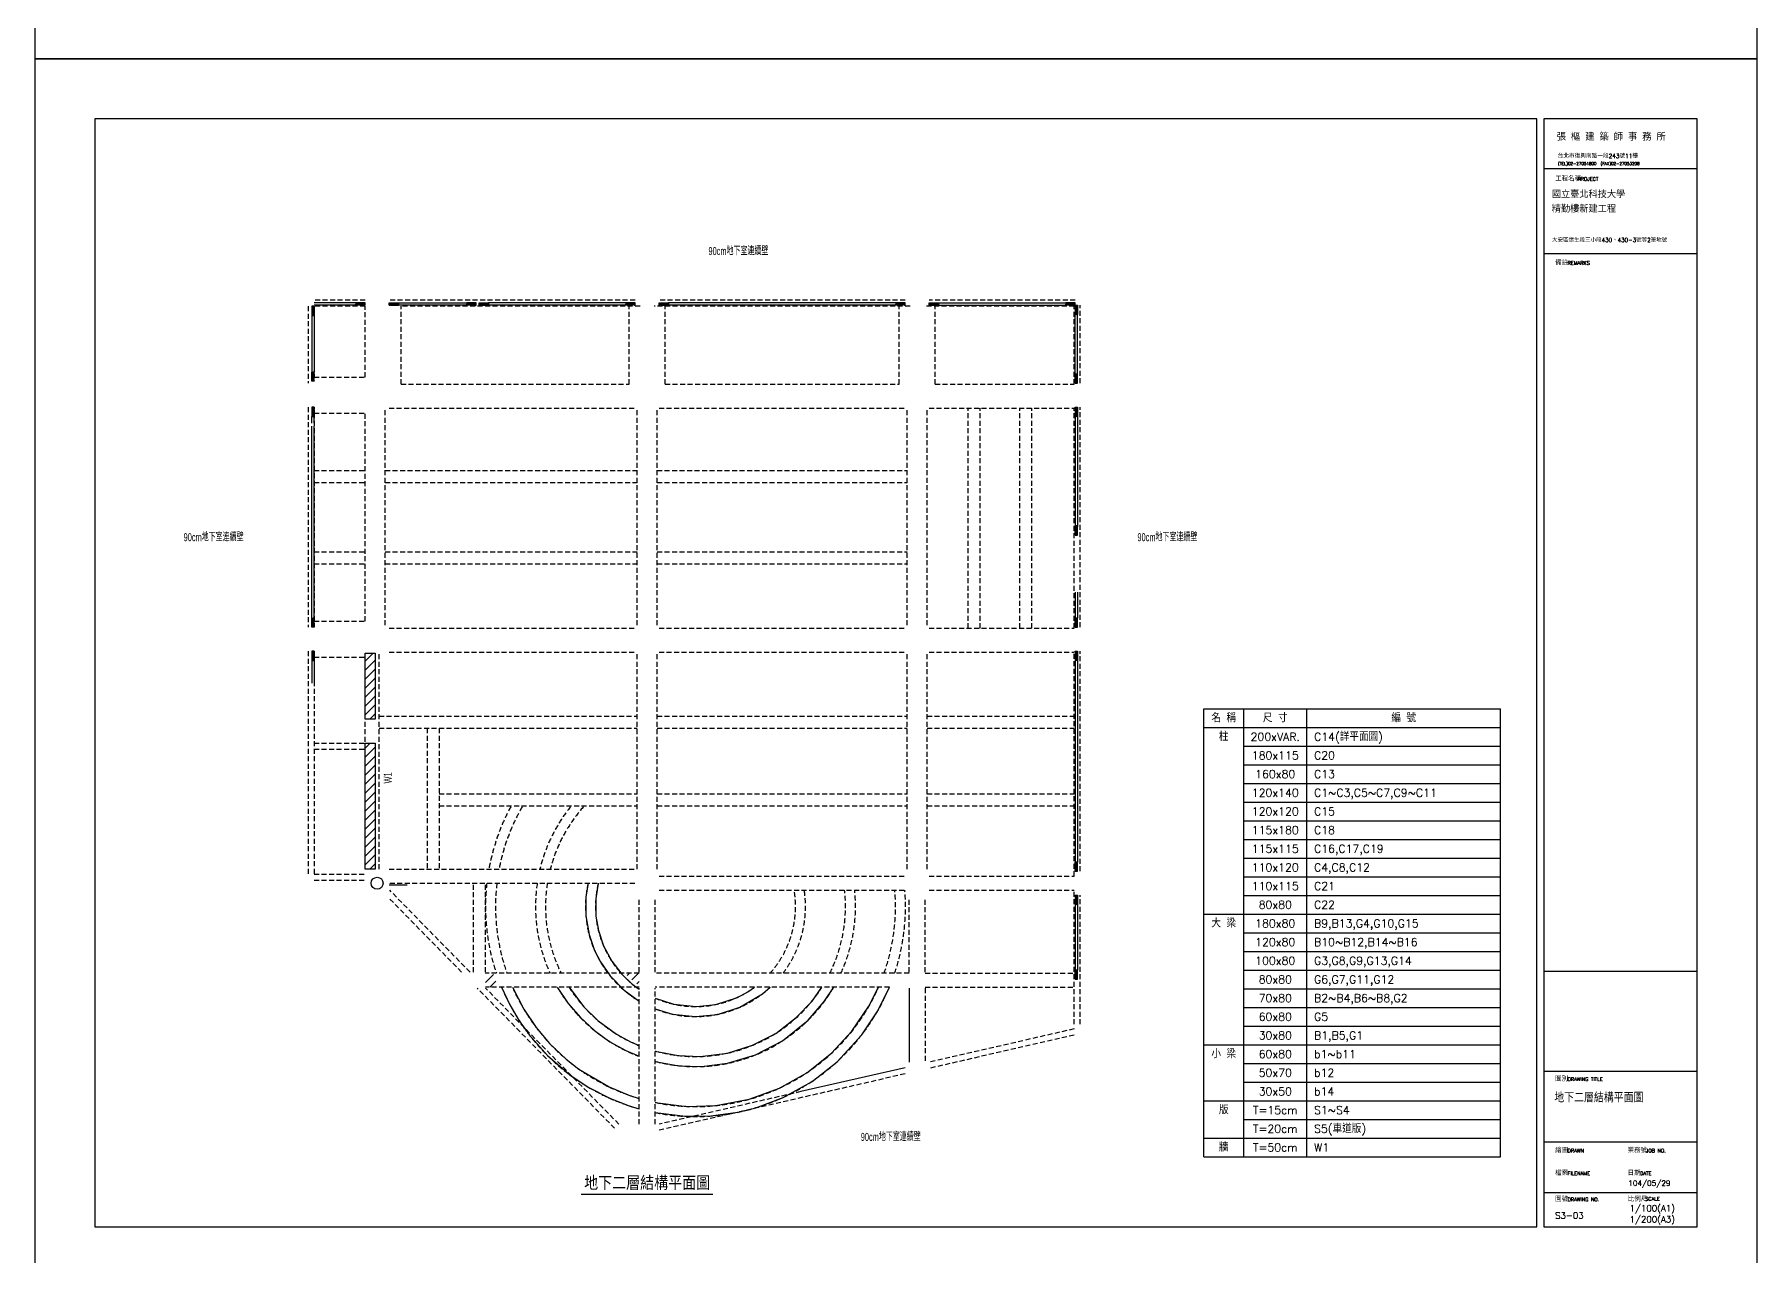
# Model space of a CAD drawing. Header units: millimetres. Extents: x -6716 to 14417, y -6142 to 137521.
# Drawn here: x -2 to 8613, y 112282 to 118393 of the extents above; entities that cross this region are included whole.
import ezdxf
from ezdxf.enums import TextEntityAlignment as Align

# ---------------------------------------------------------------- set-up
doc = ezdxf.new("R2010")
doc.units = ezdxf.units.MM
doc.header["$LTSCALE"] = 100
doc.linetypes.add('HIDDEN', pattern=[0.375, 0.25, -0.125])
for name, color, linetype in [('0-BEAM01', 4, 'HIDDEN'), ('0-BEAM02', 241, 'HIDDEN'), ('0-HATCH', 9, 'Continuous'), ('0-NOTES', 7, 'Continuous'), ('0-TEXTN', 4, 'Continuous'), ('0-TEXTW', 3, 'Continuous'), ('0-WALL', 7, 'HIDDEN'), ('0-施工圖框$0$TEXT-圖框', 3, 'Continuous'), ('0-施工圖框$0$圖框', 7, 'Continuous'), ('A-DOOR', 4, 'Continuous'), ('A-復璧', 3, 'Continuous'), ('CTEXT', 7, 'Continuous'), ('TEXT-標題', 3, 'Continuous'), ('TITLE', 7, 'Continuous')]:
    doc.layers.add(name, color=color, linetype=linetype)
doc.layers.add('0109修正', color=4, linetype='Continuous', plot=False)
doc.layers.add('RA-Floor-Origin', color=3, linetype='Continuous', lineweight=30)
doc.layers.add('RA-Floor.BoundingBox', color=55, linetype='Continuous', lineweight=20)
doc.styles.add('0-施工圖框$0$TXT', font='romans.shx', dxfattribs={"bigfont": 'chineset.shx'})
doc.styles.add('3-AUCAD', font='aucad.shx', dxfattribs={"width": 0.67, "height": 30, "bigfont": 'single.shx'})

msp = doc.modelspace()

# ---------------------------------------------------------------- hatches: boundary and pattern name
at = {"layer": '0-HATCH'}
h = msp.add_hatch(dxfattribs=at)
h.set_pattern_fill('ANSI31', color=256, scale=10, style=0)
h.set_pattern_definition([(45, (3e-06, 13030), (-22.45064, 22.45064), [])])
h.paths.add_polyline_path([(1700.8, 114969), (1650.8, 114969), (1650.8, 115299), (1700.8, 115299)])
h = msp.add_hatch(dxfattribs=at)
h.set_pattern_fill('ANSI31', color=256, scale=10, style=0)
h.set_pattern_definition([(45, (3e-06, 12280), (-22.45064, 22.45064), [])])
h.paths.add_polyline_path([(1700.8, 114219), (1650.8, 114219), (1650.8, 114849), (1700.8, 114849)])
h = msp.add_hatch(dxfattribs=at)
h.set_pattern_fill('ANSI31', color=256, scale=10, style=0)
h.paths.add_polyline_path([(2291.1, 113699), (2252.6, 113699), (2252.6, 113629), (2316.9, 113629, -0.01752)])
h = msp.add_hatch(dxfattribs=at)
h.set_pattern_fill('ANSI31', color=256, scale=10, style=0)
h.paths.add_polyline_path([(3020.8, 113637.6), (3020.8, 113699), (2950.3, 113699, 0.048261)])

# ---------------------------------------------------------------- linework, layer by layer
for points in [[(2765.1, 114149), (2754.7, 114080.3), (2754.6, 113985.4), (2770.5, 113893.3), (2798.1, 113813.3), (2827.5, 113755.2), (2875.4, 113685.9), (2945.5, 113614), (3020.8, 113560)], [(2816.4, 114149), (2804.2, 114071.8), (2804.9, 113984.4), (2817.3, 113911.8), (2843, 113835.4), (2883.4, 113759.8), (2934.9, 113693.5), (2986.3, 113645.1), (3020.8, 113619.3)], [(2333.2, 113629), (2374.6, 113541.1), (2421.7, 113460.9), (2473.1, 113388.6), (2562.1, 113287.9), (2674, 113191.3), (2766.1, 113129.7), (2878.2, 113071.9), (2971.1, 113036), (3020.8, 113020.9)], [(2387.6, 113629), (2444.3, 113519.2), (2506, 113427.8), (2573.4, 113348.1), (2655.4, 113270), (2720, 113219.6), (2870.1, 113130.7), (2969.4, 113089.5), (3020.8, 113072.9)], [(2611.7, 113629), (2666.6, 113547), (2726.8, 113477), (2796.8, 113412.5), (2874.6, 113356.5), (2954.2, 113312.2), (3020.8, 113283.6)], [(2670.3, 113629), (2742.6, 113533.4), (2814.6, 113462.8), (2908.3, 113394.4), (2978, 113356.2), (3020.8, 113337.3)], [(3100.8, 113574.9), (3194.1, 113544.2), (3308.2, 113532.4), (3404.3, 113542.8), (3512.1, 113578.4), (3565, 113606.7), (3598, 113629)], [(3100.8, 113520.7), (3187, 113494.6), (3302.6, 113482.3), (3412.3, 113493.4), (3524.7, 113529.2), (3637.1, 113595.8), (3676.5, 113629)], [(3100.8, 113310), (3216.7, 113287.3), (3326.1, 113282.7), (3462, 113299.7), (3588.3, 113338.9), (3703.7, 113397.5), (3806.4, 113476.8), (3885.2, 113560), (3934.9, 113629)], [(3100.8, 113258.2), (3219.3, 113236.7), (3332.6, 113232.9), (3463, 113248.6), (3602.2, 113290.6), (3737.1, 113360.6), (3866.4, 113464.8), (3946.3, 113557.4), (3993.4, 113629)], [(3100.8, 113052.9), (3258.4, 113033.3), (3403.9, 113037.5), (3570.1, 113068.8), (3722.1, 113124.6), (3858.5, 113201.1), (3983, 113299.5), (4084.9, 113409.5), (4169.8, 113534.4), (4217.6, 113629)], [(3100.8, 113001.9), (3252.8, 112983.5), (3379.3, 112985.1), (3514, 113003.8), (3604.5, 113026.7), (3741, 113078.3), (3885.3, 113157.9), (4010.3, 113256.7), (4134.2, 113391.2), (4214.9, 113510.7), (4272, 113629)]]:
    msp.add_lwpolyline(points)
at = {"layer": '0-BEAM01'}
for p, q in [((1365.8, 117034), (1365.8, 116649)), ((1650.8, 117064), (1395.8, 117064)), ((1650.8, 117034), (1395.8, 117034)), ((1395.8, 117034), (1395.8, 116679)), ((1650.8, 116679), (1650.8, 117034)), ((3000.8, 117064), (1770.8, 117064)), ((3025.8, 117034), (1830.8, 117034)), ((1830.8, 116644), (1830.8, 117034)), ((2970.8, 116644), (2970.8, 117034)), ((4375.8, 117034), (3095.8, 117034)), ((4350.8, 117064), (3120.8, 117064)), ((3150.8, 116644), (3150.8, 117034)), ((4320.8, 116644), (4320.8, 117034)), ((5195.8, 117034), (4445.8, 117034)), ((5200.8, 117064), (4470.8, 117064)), ((4500.8, 116644), (4500.8, 117034)), ((5195.8, 116644), (5195.8, 117034)), ((5225.8, 116649), (5225.8, 117039)), ((1395.8, 116679), (1650.8, 116679)), ((1830.8, 116644), (2970.8, 116644)), ((3150.8, 116644), (4320.8, 116644)), ((4500.8, 116644), (5195.8, 116644)), ((1365.8, 116529), (1365.8, 115429)), ((1395.8, 116499), (1395.8, 115429)), ((1395.8, 116499), (1650.8, 116499)), ((1650.8, 115459), (1650.8, 116499)), ((1750.8, 115439), (1750.8, 116519)), ((1770.8, 116524), (3000.8, 116524)), ((3010.8, 115439), (3010.8, 116519)), ((3110.8, 115439), (3110.8, 116519)), ((3120.8, 116524), (4350.8, 116524)), ((4360.8, 115439), (4360.8, 116519)), ((4460.8, 115439), (4460.8, 116519)), ((4470.8, 116524), (5195.8, 116524)), ((5195.8, 115424), (5195.8, 116524)), ((5225.8, 115429), (5225.8, 116529)), ((1395.8, 115459), (1650.8, 115459)), ((1770.8, 115424), (3000.8, 115424)), ((3120.8, 115424), (4350.8, 115424)), ((4470.8, 115424), (5195.8, 115424)), ((1365.8, 115309), (1365.8, 114194)), ((1395.8, 115309), (1395.8, 114194)), ((1395.8, 115279), (1650.8, 115279)), ((1650.8, 114219), (1650.8, 115299)), ((1720.8, 114219), (1720.8, 115299)), ((1770.8, 115304), (3000.8, 115304)), ((3010.8, 114219), (3010.8, 115299)), ((3110.8, 114219), (3110.8, 115299)), ((3120.8, 115304), (4350.8, 115304)), ((4360.8, 114219), (4360.8, 115299)), ((4460.8, 114219), (4460.8, 115299)), ((4470.8, 115304), (5195.8, 115304)), ((5195.8, 114184), (5195.8, 115304)), ((5225.8, 114209), (5225.8, 115309)), ((1395.8, 114194), (1650.8, 114194)), ((1395.8, 114164), (1650.8, 114164)), ((1770.8, 114219), (3000.8, 114219)), ((1773.6, 114149), (3000.8, 114149)), ((2192.6, 113704), (2192.6, 114149)), ((2252.6, 113704), (2252.6, 114149)), ((3120.8, 114184), (4350.8, 114184)), ((4470.8, 114184), (5195.8, 114184)), ((2133.3, 113704), (1765.9, 114079)), ((2175.3, 113704), (1773.6, 114114)), ((3020.8, 113704), (3020.8, 114079)), ((3100.8, 113704), (3100.8, 114079)), ((3120.8, 114114), (4350.8, 114114)), ((4370.8, 113704), (4370.8, 114079)), ((4450.8, 113704), (4450.8, 114079)), ((4470.8, 114114), (5195.8, 114114)), ((5195.8, 113444), (5195.8, 114114)), ((5225.8, 113444), (5225.8, 114089)), ((3020.8, 113699), (2252.6, 113699)), ((4370.8, 113699), (3100.8, 113699)), ((4450.8, 113699), (5195.8, 113699)), ((2898.1, 112923.4), (2211.7, 113624)), ((3020.8, 113629), (2252.6, 113629)), ((2919.5, 112944.4), (2252.6, 113625.1)), ((3020.8, 112944.4), (3020.8, 113624)), ((4272, 113629), (3100.8, 113629)), ((3100.8, 112944.4), (3100.8, 113624)), ((4450.8, 113629), (5195.8, 113629)), ((4450.8, 113624), (4450.8, 113254.1)), ((5195.8, 113420.4), (4470.8, 113254.1)), ((5195.8, 113389.6), (4470.8, 113223.3)), ((4350.8, 113195.8), (3120.8, 112913.6)), ((3830, 113107.1), (3120.8, 112944.4))]:
    msp.add_line(p, q, dxfattribs=at)
at = {"layer": '0-BEAM01', "linetype": 'Continuous'}
for p, q in [((4370.8, 113624), (4370.8, 113254.1)), ((4350.8, 113226.6), (3830, 113107.1))]:
    msp.add_line(p, q, dxfattribs=at)
at = {"layer": '0-BEAM02'}
for p, q in [((4665.8, 115424), (4665.8, 116524)), ((4725.8, 115424), (4725.8, 116524)), ((4923.8, 115424), (4923.8, 116524)), ((4983.8, 115424), (4983.8, 116524)), ((1395.8, 116212.3), (1650.8, 116212.3)), ((1395.8, 116152.3), (1650.8, 116152.3)), ((1750.8, 116212.3), (3010.8, 116212.3)), ((1750.8, 116152.3), (3010.8, 116152.3)), ((3110.8, 116212.3), (4360.8, 116212.3)), ((3110.8, 116152.3), (4360.8, 116152.3)), ((1395.8, 115805.6), (1650.8, 115805.6)), ((1750.8, 115805.6), (3010.8, 115805.6)), ((3110.8, 115805.6), (4360.8, 115805.6)), ((1395.8, 115745.6), (1650.8, 115745.6)), ((1750.8, 115745.6), (3010.8, 115745.6)), ((3110.8, 115745.6), (4360.8, 115745.6)), ((1720.8, 114984), (3010.8, 114984)), ((3110.8, 114984), (4360.8, 114984)), ((4460.8, 114984), (5195.8, 114984)), ((1395.8, 114849), (1650.8, 114849)), ((1720.8, 114924), (3010.8, 114924)), ((1960.8, 114924), (1960.8, 114219)), ((2020.8, 114924), (2020.8, 114219)), ((3110.8, 114924), (4360.8, 114924)), ((4460.8, 114924), (5195.8, 114924)), ((1395.8, 114819), (1650.8, 114819)), ((2020.8, 114596.5), (3010.8, 114596.5)), ((3110.8, 114596.5), (4360.8, 114596.5)), ((4460.8, 114596.5), (5195.8, 114596.5)), ((2020.8, 114536.5), (3010.8, 114536.5)), ((3110.8, 114536.5), (4360.8, 114536.5)), ((4460.8, 114536.5), (5195.8, 114536.5))]:
    msp.add_line(p, q, dxfattribs=at)
msp.add_lwpolyline([(3100.8, 113001.9, 0.110738), (3560.1, 113014.4, 0.236448), (4272, 113629)], format="xyb", dxfattribs=at)
for radius, start, end in [(1050, 151.62594, 169.76233), (1000, 150.06699, 169.2445), (800, 141.41068, 166.51016), (750, 138.29341, 165.59204), (1050, 173.62328, 198.51219), (1000, 173.30623, 199.47416), (800, 171.61796, 204.62813), (750, 171.05472, 206.39192), (550, 167.75846, 239.17744), (500, 166.5123, 235.69354), (500, 318.18225, 9.39481), (550, 322.68847, 8.53404), (750, 333.60808, 6.24755), (800, 335.37187, 5.85567), (1000, 340.52584, 4.68159), (1050, 341.48781, 4.4582), (1050, 202.59241, 254.43151), (1000, 203.78975, 253.63176), (800, 210.28006, 249.37427), (750, 212.53687, 247.92957), (550, 227.17398, 239.17744), (500, 233.78089, 235.69354), (550, 248.47381, 312.82602), (500, 246.19538, 306.21911), (750, 254.39051, 327.46313), (800, 255.3886, 329.71994), (1000, 258.3572, 336.21025)]:
    msp.add_arc((3302.6, 114032.3), radius, start, end, dxfattribs=at)
at = {"layer": '0-NOTES'}
for p, q in [((5843.8, 112781.4), (5843.8, 115021.4)), ((5843.8, 115021.4), (7327.6, 115021.4)), ((6043.4, 112781.4), (6043.4, 115021.4)), ((6359.2, 112781.4), (6359.2, 115021.4)), ((7327.6, 112781.4), (7327.6, 115021.4)), ((5843.8, 114928.1), (7327.6, 114928.1)), ((5843.8, 113994.8), (7327.6, 113994.8)), ((5843.8, 113341.4), (7327.6, 113341.4)), ((5843.8, 113061.4), (7327.6, 113061.4)), ((5843.8, 112874.8), (7327.6, 112874.8)), ((5843.8, 112781.4), (7327.6, 112781.4))]:
    msp.add_line(p, q, dxfattribs=at)
at = {"layer": '0-NOTES', "color": 3}
for p, q in [((6043.4, 114834.8), (7327.6, 114834.8)), ((6043.4, 114741.4), (7327.6, 114741.4)), ((6043.4, 114648.1), (7327.6, 114648.1)), ((6043.4, 114554.8), (7327.6, 114554.8)), ((6043.4, 114461.4), (7327.6, 114461.4)), ((6043.4, 114368.1), (7327.6, 114368.1)), ((6043.4, 114274.8), (7327.6, 114274.8)), ((6043.4, 114181.4), (7327.6, 114181.4)), ((6043.4, 114088.1), (7327.6, 114088.1)), ((6043.4, 113901.4), (7327.6, 113901.4)), ((6043.4, 113808.1), (7327.6, 113808.1)), ((6043.4, 113714.8), (7327.6, 113714.8)), ((6043.4, 113621.4), (7327.6, 113621.4)), ((6043.4, 113528.1), (7327.6, 113528.1)), ((6043.4, 113434.8), (7327.6, 113434.8)), ((6043.4, 113248.1), (7327.6, 113248.1)), ((6043.4, 113154.8), (7327.6, 113154.8)), ((6043.4, 112968.1), (7327.6, 112968.1))]:
    msp.add_line(p, q, dxfattribs=at)
at = {"layer": '0-WALL', "color": 40, "linetype": 'Continuous'}
for points in [[(1700.8, 114969), (1650.8, 114969), (1650.8, 115299), (1700.8, 115299)], [(1700.8, 114219), (1650.8, 114219), (1650.8, 114849), (1700.8, 114849)]]:
    msp.add_lwpolyline(points, close=True, dxfattribs=at)
at = {"layer": '0-施工圖框$0$圖框', "color": 1}
for p, q in [((8310, 117971), (7544.1, 117971)), ((7544.1, 117971), (7544.1, 113706.9)), ((8310, 113706.9), (8310, 117971)), ((8310, 117721), (7544.1, 117721)), ((8310, 117296), (7544.1, 117296)), ((7544.1, 113706.9), (7544.1, 112431)), ((8310, 113706.9), (7544.1, 113706.9)), ((8310, 112431), (8310, 113706.9)), ((8310, 113206.9), (7544.1, 113206.9)), ((8310, 112853.6), (7544.1, 112853.6)), ((8310, 112600.1), (7544.1, 112600.1)), ((7544.1, 112431), (8310, 112431))]:
    msp.add_line(p, q, dxfattribs=at)
at = {"layer": '0109修正', "color": 144, "linetype": 'Continuous'}
msp.add_lwpolyline([(1860.8, 114139), (1770.8, 114139)], dxfattribs=at)
at = {"layer": 'A-DOOR', "color": 35}
for points in [[(1383.8, 117034), (1383.8, 116988)], [(1390.8, 117034), (1390.8, 117029), (1393.8, 117029), (1393.8, 117031), (1395.8, 117031), (1395.8, 117034), (1390.8, 117034)], [(1390.8, 117029), (1390.8, 116993)], [(1390.8, 116988), (1390.8, 116993), (1393.8, 116993), (1393.8, 116991), (1395.8, 116991), (1395.8, 116988), (1390.8, 116988)], [(1393.8, 117031), (1393.8, 116991)], [(1395.8, 117034), (1395.8, 117027)], [(1395.8, 117023), (1395.8, 116988)], [(1650.8, 117051), (1604.8, 117051)], [(1604.8, 117044), (1609.8, 117044), (1609.8, 117041), (1607.8, 117041), (1607.8, 117039), (1604.8, 117039), (1604.8, 117044)], [(1639.8, 117039), (1604.8, 117039)], [(1647.8, 117041), (1607.8, 117041)], [(1645.8, 117044), (1609.8, 117044)], [(1650.8, 117039), (1643.8, 117039)], [(1650.8, 117044), (1645.8, 117044), (1645.8, 117041), (1647.8, 117041), (1647.8, 117039), (1650.8, 117039), (1650.8, 117044)], [(1770.8, 117051), (1816.8, 117051)], [(1770.8, 117044), (1775.8, 117044), (1775.8, 117041), (1773.8, 117041), (1773.8, 117039), (1770.8, 117039), (1770.8, 117044)], [(1770.8, 117039), (1777.7, 117039)], [(1773.8, 117041), (1813.8, 117041)], [(1775.8, 117044), (1811.8, 117044)], [(1781.7, 117039), (1816.8, 117039)], [(1816.8, 117044), (1811.8, 117044), (1811.8, 117041), (1813.8, 117041), (1813.8, 117039), (1816.8, 117039), (1816.8, 117044)], [(2205.8, 117051), (2159.8, 117051)], [(2159.8, 117044), (2164.8, 117044), (2164.8, 117041), (2162.8, 117041), (2162.8, 117039), (2159.8, 117039), (2159.8, 117044)], [(2194.9, 117039), (2159.8, 117039)], [(2202.8, 117041), (2162.8, 117041)], [(2200.8, 117044), (2164.8, 117044)], [(2205.8, 117039), (2198.8, 117039)], [(2205.8, 117044), (2200.8, 117044), (2200.8, 117041), (2202.8, 117041), (2202.8, 117039), (2205.8, 117039), (2205.8, 117044)], [(2220.8, 117051), (2266.8, 117051)], [(2220.8, 117044), (2225.8, 117044), (2225.8, 117041), (2223.8, 117041), (2223.8, 117039), (2220.8, 117039), (2220.8, 117044)], [(2220.8, 117039), (2227.7, 117039)], [(2223.8, 117041), (2263.8, 117041)], [(2225.8, 117044), (2261.8, 117044)], [(2231.7, 117039), (2266.8, 117039)], [(2266.8, 117044), (2261.8, 117044), (2261.8, 117041), (2263.8, 117041), (2263.8, 117039), (2266.8, 117039), (2266.8, 117044)], [(3000.8, 117051), (2954.8, 117051)], [(2954.8, 117044), (2959.8, 117044), (2959.8, 117041), (2957.8, 117041), (2957.8, 117039), (2954.8, 117039), (2954.8, 117044)], [(2989.8, 117039), (2954.8, 117039)], [(2997.8, 117041), (2957.8, 117041)], [(2995.8, 117044), (2959.8, 117044)], [(3000.8, 117039), (2993.8, 117039)], [(3000.8, 117044), (2995.8, 117044), (2995.8, 117041), (2997.8, 117041), (2997.8, 117039), (3000.8, 117039), (3000.8, 117044)], [(3120.8, 117051), (3166.8, 117051)], [(3120.8, 117044), (3125.8, 117044), (3125.8, 117041), (3123.8, 117041), (3123.8, 117039), (3120.8, 117039), (3120.8, 117044)], [(3120.8, 117039), (3127.7, 117039)], [(3123.8, 117041), (3163.8, 117041)], [(3125.8, 117044), (3161.8, 117044)], [(3131.7, 117039), (3166.8, 117039)], [(3166.8, 117044), (3161.8, 117044), (3161.8, 117041), (3163.8, 117041), (3163.8, 117039), (3166.8, 117039), (3166.8, 117044)], [(4350.8, 117051), (4304.8, 117051)], [(4304.8, 117044), (4309.8, 117044), (4309.8, 117041), (4307.8, 117041), (4307.8, 117039), (4304.8, 117039), (4304.8, 117044)], [(4339.8, 117039), (4304.8, 117039)], [(4347.8, 117041), (4307.8, 117041)], [(4345.8, 117044), (4309.8, 117044)], [(4350.8, 117039), (4343.8, 117039)], [(4350.8, 117044), (4345.8, 117044), (4345.8, 117041), (4347.8, 117041), (4347.8, 117039), (4350.8, 117039), (4350.8, 117044)], [(4470.8, 117051), (4516.8, 117051)], [(4470.8, 117044), (4475.8, 117044), (4475.8, 117041), (4473.8, 117041), (4473.8, 117039), (4470.8, 117039), (4470.8, 117044)], [(4470.8, 117039), (4477.7, 117039)], [(4473.8, 117041), (4513.8, 117041)], [(4475.8, 117044), (4511.8, 117044)], [(4481.7, 117039), (4516.8, 117039)], [(4516.8, 117044), (4511.8, 117044), (4511.8, 117041), (4513.8, 117041), (4513.8, 117039), (4516.8, 117039), (4516.8, 117044)], [(5200.8, 117051), (5154.8, 117051)], [(5154.8, 117044), (5159.8, 117044), (5159.8, 117041), (5157.8, 117041), (5157.8, 117039), (5154.8, 117039), (5154.8, 117044)], [(5189.8, 117039), (5154.8, 117039)], [(5197.8, 117041), (5157.8, 117041)], [(5195.8, 117044), (5159.8, 117044)], [(5200.8, 117039), (5193.8, 117039)], [(5200.8, 117044), (5195.8, 117044), (5195.8, 117041), (5197.8, 117041), (5197.8, 117039), (5200.8, 117039), (5200.8, 117044)], [(5205.8, 117039), (5205.8, 117034), (5202.8, 117034), (5202.8, 117036), (5200.8, 117036), (5200.8, 117039), (5205.8, 117039)], [(5200.8, 117039), (5200.8, 117032)], [(5200.8, 117028), (5200.8, 116993)], [(5205.8, 116993), (5205.8, 116998), (5202.8, 116998), (5202.8, 116996), (5200.8, 116996), (5200.8, 116993), (5205.8, 116993)], [(5202.8, 117036), (5202.8, 116996)], [(5205.8, 117034), (5205.8, 116998)], [(5212.8, 117039), (5212.8, 116993)], [(1383.8, 116659), (1383.8, 116705)], [(1390.8, 116705), (1390.8, 116700), (1393.8, 116700), (1393.8, 116702), (1395.8, 116702), (1395.8, 116705), (1390.8, 116705)], [(1390.8, 116664), (1390.8, 116700)], [(1390.8, 116659), (1390.8, 116664), (1393.8, 116664), (1393.8, 116662), (1395.8, 116662), (1395.8, 116659), (1390.8, 116659)], [(1393.8, 116662), (1393.8, 116702)], [(1395.8, 116669.9), (1395.8, 116705)], [(1395.8, 116659), (1395.8, 116665.9)], [(5205.8, 116695), (5205.8, 116690), (5202.8, 116690), (5202.8, 116692), (5200.8, 116692), (5200.8, 116695), (5205.8, 116695)], [(5200.8, 116659.9), (5200.8, 116695)], [(5200.8, 116649), (5200.8, 116655.9)], [(5205.8, 116649), (5205.8, 116654), (5202.8, 116654), (5202.8, 116652), (5200.8, 116652), (5200.8, 116649), (5205.8, 116649)], [(5202.8, 116652), (5202.8, 116692)], [(5205.8, 116654), (5205.8, 116690)], [(5212.8, 116649), (5212.8, 116695)], [(1383.8, 116529), (1383.8, 116483)], [(1390.8, 116529), (1390.8, 116524), (1393.8, 116524), (1393.8, 116526), (1395.8, 116526), (1395.8, 116529), (1390.8, 116529)], [(1390.8, 116524), (1390.8, 116488)], [(1390.8, 116483), (1390.8, 116488), (1393.8, 116488), (1393.8, 116486), (1395.8, 116486), (1395.8, 116483), (1390.8, 116483)], [(1393.8, 116526), (1393.8, 116486)], [(1395.8, 116529), (1395.8, 116522)], [(1395.8, 116518), (1395.8, 116483)], [(5205.8, 116529), (5205.8, 116524), (5202.8, 116524), (5202.8, 116526), (5200.8, 116526), (5200.8, 116529), (5205.8, 116529)], [(5200.8, 116529), (5200.8, 116522)], [(5200.8, 116518), (5200.8, 116483)], [(5205.8, 116483), (5205.8, 116488), (5202.8, 116488), (5202.8, 116486), (5200.8, 116486), (5200.8, 116483), (5205.8, 116483)], [(5202.8, 116526), (5202.8, 116486)], [(5205.8, 116524), (5205.8, 116488)], [(5212.8, 116529), (5212.8, 116483)], [(5205.8, 115936), (5205.8, 115931), (5202.8, 115931), (5202.8, 115933), (5200.8, 115933), (5200.8, 115936), (5205.8, 115936)], [(5200.8, 115900.9), (5200.8, 115936)], [(5200.8, 115890), (5200.8, 115896.9)], [(5205.8, 115890), (5205.8, 115895), (5202.8, 115895), (5202.8, 115893), (5200.8, 115893), (5200.8, 115890), (5205.8, 115890)], [(5202.8, 115893), (5202.8, 115933)], [(5205.8, 115895), (5205.8, 115931)], [(5212.8, 115890), (5212.8, 115936)], [(1383.8, 115429), (1383.8, 115475)], [(1390.8, 115475), (1390.8, 115470), (1393.8, 115470), (1393.8, 115472), (1395.8, 115472), (1395.8, 115475), (1390.8, 115475)], [(1390.8, 115434), (1390.8, 115470)], [(1393.8, 115432), (1393.8, 115472)], [(1395.8, 115439.9), (1395.8, 115475)], [(5205.8, 115475), (5205.8, 115470), (5202.8, 115470), (5202.8, 115472), (5200.8, 115472), (5200.8, 115475), (5205.8, 115475)], [(5200.8, 115439.9), (5200.8, 115475)], [(5202.8, 115432), (5202.8, 115472)], [(5205.8, 115434), (5205.8, 115470)], [(5212.8, 115429), (5212.8, 115475)], [(1390.8, 115429), (1390.8, 115434), (1393.8, 115434), (1393.8, 115432), (1395.8, 115432), (1395.8, 115429), (1390.8, 115429)], [(1395.8, 115429), (1395.8, 115435.9)], [(5200.8, 115429), (5200.8, 115435.9)], [(5205.8, 115429), (5205.8, 115434), (5202.8, 115434), (5202.8, 115432), (5200.8, 115432), (5200.8, 115429), (5205.8, 115429)], [(1383.8, 115309), (1383.8, 115263)], [(1390.8, 115309), (1390.8, 115304), (1393.8, 115304), (1393.8, 115306), (1395.8, 115306), (1395.8, 115309), (1390.8, 115309)], [(1390.8, 115304), (1390.8, 115268)], [(1393.8, 115306), (1393.8, 115266)], [(1395.8, 115309), (1395.8, 115302)], [(1395.8, 115298), (1395.8, 115263)], [(5205.8, 115309), (5205.8, 115304), (5202.8, 115304), (5202.8, 115306), (5200.8, 115306), (5200.8, 115309), (5205.8, 115309)], [(5200.8, 115309), (5200.8, 115302)], [(5200.8, 115298), (5200.8, 115263)], [(5202.8, 115306), (5202.8, 115266)], [(5205.8, 115304), (5205.8, 115268)], [(5212.8, 115309), (5212.8, 115263)], [(1390.8, 115263), (1390.8, 115268), (1393.8, 115268), (1393.8, 115266), (1395.8, 115266), (1395.8, 115263), (1390.8, 115263)], [(5205.8, 115263), (5205.8, 115268), (5202.8, 115268), (5202.8, 115266), (5200.8, 115266), (5200.8, 115263), (5205.8, 115263)], [(5205.8, 114255), (5205.8, 114250), (5202.8, 114250), (5202.8, 114252), (5200.8, 114252), (5200.8, 114255), (5205.8, 114255)], [(5200.8, 114219.9), (5200.8, 114255)], [(5202.8, 114212), (5202.8, 114252)], [(5205.8, 114214), (5205.8, 114250)], [(5212.8, 114209), (5212.8, 114255)], [(5200.8, 114209), (5200.8, 114215.9)], [(5205.8, 114209), (5205.8, 114214), (5202.8, 114214), (5202.8, 114212), (5200.8, 114212), (5200.8, 114209), (5205.8, 114209)], [(5205.8, 114089), (5205.8, 114084), (5202.8, 114084), (5202.8, 114086), (5200.8, 114086), (5200.8, 114089), (5205.8, 114089)], [(5200.8, 114089), (5200.8, 114082)], [(5200.8, 114078), (5200.8, 114043)], [(5202.8, 114086), (5202.8, 114046)], [(5205.8, 114084), (5205.8, 114048)], [(5212.8, 114089), (5212.8, 114043)], [(5205.8, 114043), (5205.8, 114048), (5202.8, 114048), (5202.8, 114046), (5200.8, 114046), (5200.8, 114043), (5205.8, 114043)], [(5205.8, 113715), (5205.8, 113710), (5202.8, 113710), (5202.8, 113712), (5200.8, 113712), (5200.8, 113715), (5205.8, 113715)], [(5200.8, 113679.9), (5200.8, 113715)], [(5200.8, 113669), (5200.8, 113675.9)], [(5205.8, 113669), (5205.8, 113674), (5202.8, 113674), (5202.8, 113672), (5200.8, 113672), (5200.8, 113669), (5205.8, 113669)], [(5202.8, 113672), (5202.8, 113712)], [(5205.8, 113674), (5205.8, 113710)], [(5212.8, 113669), (5212.8, 113715)]]:
    msp.add_lwpolyline(points, dxfattribs=at)
at = {"layer": 'A-復璧', "color": 144}
for points in [[(1395.8, 117034), (1383.8, 117034)], [(1604.8, 117051), (1395.8, 117051)], [(1604.8, 117039), (1395.8, 117039)], [(1604.8, 117051), (1604.8, 117039)], [(1650.8, 117039), (1650.8, 117051)], [(1770.8, 117039), (1770.8, 117051)], [(1816.8, 117051), (2159.8, 117051)], [(1816.8, 117051), (1816.8, 117039)], [(2159.8, 117039), (1816.8, 117039)], [(2159.8, 117051), (2159.8, 117039)], [(2205.8, 117039), (2205.8, 117051)], [(2220.8, 117039), (2220.8, 117051)], [(2958.8, 117051), (2266.8, 117051)], [(2266.8, 117051), (2266.8, 117039)], [(2958.8, 117039), (2266.8, 117039)], [(2954.8, 117051), (2954.8, 117039)], [(3000.8, 117039), (3000.8, 117051)], [(3120.8, 117039), (3120.8, 117051)], [(4304.8, 117051), (3166.8, 117051)], [(3166.8, 117051), (3166.8, 117039)], [(4304.8, 117039), (3166.8, 117039)], [(4304.8, 117051), (4304.8, 117039)], [(4350.8, 117039), (4350.8, 117051)], [(4470.8, 117039), (4470.8, 117051)], [(4516.8, 117051), (5154.8, 117051)], [(4516.8, 117051), (4516.8, 117039)], [(4516.8, 117039), (5154.8, 117039)], [(5154.8, 117051), (5154.8, 117039)], [(5200.8, 117039), (5200.8, 117051)], [(5200.8, 117039), (5212.8, 117039)], [(5200.8, 116695), (5200.8, 116993)], [(5212.8, 116993), (5200.8, 116993)], [(5212.8, 116695), (5212.8, 116993)], [(1383.8, 116988), (1383.8, 116705)], [(1383.8, 116988), (1395.8, 116988)], [(1395.8, 116988), (1395.8, 116705)], [(1383.8, 116705), (1395.8, 116705)], [(1395.8, 116659), (1383.8, 116659)], [(5212.8, 116695), (5200.8, 116695)], [(5200.8, 116649), (5212.8, 116649)], [(1395.8, 116529), (1383.8, 116529)], [(1383.8, 116449), (1383.8, 116483)], [(1383.8, 116483), (1395.8, 116483)], [(1395.8, 116449), (1395.8, 116483)], [(5200.8, 116529), (5212.8, 116529)], [(5200.8, 116483), (5200.8, 115933)], [(5212.8, 116483), (5200.8, 116483)], [(5212.8, 116483), (5212.8, 115933)], [(1383.8, 115475), (1383.8, 116434)], [(1395.8, 115475), (1395.8, 116434)], [(5212.8, 115936), (5200.8, 115936)], [(5200.8, 115890), (5212.8, 115890)], [(5200.8, 115604), (5200.8, 115475)], [(5212.8, 115604), (5212.8, 115475)], [(1383.8, 115475), (1395.8, 115475)], [(5212.8, 115475), (5200.8, 115475)], [(1395.8, 115429), (1383.8, 115429)], [(5200.8, 115429), (5212.8, 115429)], [(1395.8, 115309), (1383.8, 115309)], [(5200.8, 115309), (5212.8, 115309)], [(1383.8, 115263), (1383.8, 115149)], [(1383.8, 115263), (1395.8, 115263)], [(1395.8, 115263), (1395.8, 115149)], [(5200.8, 115263), (5200.8, 114255)], [(5212.8, 115263), (5200.8, 115263)], [(5212.8, 115263), (5212.8, 114255)], [(5212.8, 114255), (5200.8, 114255)], [(5200.8, 114209), (5212.8, 114209)], [(5200.8, 114089), (5212.8, 114089)], [(5200.8, 114043), (5200.8, 113715)], [(5212.8, 114043), (5200.8, 114043)], [(5212.8, 114043), (5212.8, 113715)], [(5212.8, 113715), (5200.8, 113715)], [(5200.8, 113669), (5212.8, 113669)]]:
    msp.add_lwpolyline(points, dxfattribs=at)
at = {"layer": 'Defpoints'}
for points in [[(0, 118271), (8610, 118271), (8610, 124411), (0, 124411)], [(0, 112131), (8610, 112131), (8610, 118271), (0, 118271)], [(300, 112431), (7508.4, 112431), (7508.4, 117971), (300, 117971)]]:
    msp.add_lwpolyline(points, close=True, dxfattribs=at)
at = {"layer": 'RA-Floor-Origin'}
msp.add_circle((1710.8, 114149), 30, dxfattribs=at)
at = {"layer": 'RA-Floor.BoundingBox', "const_width": 5}
for points in [[(0, 124411), (8610, 124411), (8610, 118271), (0, 118271)], [(0, 118271), (8610, 118271), (8610, 112131), (0, 112131)]]:
    msp.add_lwpolyline(points, close=True, dxfattribs=at)
at = {"layer": 'TITLE', "color": 1}
msp.add_line((2731.6, 112594.4), (3389.9, 112594.4), dxfattribs=at)

# ---------------------------------------------------------------- texts
at = {"layer": '0-TEXTN', "style": '0-施工圖框$0$TXT'}
for s, p in [('名 稱', (5943.6, 114974.8)), ('尺 寸', (6201.3, 114974.8)), ('編 號', (6843.4, 114974.8)), ('柱', (5943.6, 114881.4)), ('200xVAR.', (6201.3, 114881.4)), ('180x115', (6201.3, 114788.1)), ('160x80', (6201.3, 114694.8)), ('120x140', (6201.3, 114601.4)), ('120x120', (6201.3, 114508.1)), ('115x180', (6201.3, 114414.8)), ('115x115', (6201.3, 114321.4)), ('110x120', (6201.3, 114228.1)), ('110x115', (6201.3, 114134.8)), ('80x80', (6201.3, 114041.4)), ('大 梁', (5943.6, 113948.1)), ('180x80', (6201.3, 113948.1)), ('120x80', (6201.3, 113854.8)), ('100x80', (6201.3, 113761.4)), ('80x80', (6201.3, 113668.1)), ('70x80', (6201.3, 113574.8)), ('60x80', (6201.3, 113481.4)), ('30x80', (6201.3, 113388.1)), ('小 梁', (5943.6, 113294.8)), ('60x80', (6201.3, 113294.8)), ('50x70', (6201.3, 113201.4)), ('30x50', (6201.3, 113108.1)), ('版', (5943.6, 113014.8)), ('T=15cm', (6201.3, 113014.8)), ('T=20cm', (6201.3, 112921.4)), ('牆', (5943.6, 112828.1)), ('T=50cm', (6201.3, 112828.1))]:
    msp.add_text(s, height=40, dxfattribs=at).set_placement(p, align=Align.MIDDLE_CENTER)
for s, p in [('C14(詳平面圖)', (6395.2, 114861.4)), ('C20', (6395.2, 114768.1)), ('C13', (6395.2, 114674.8)), ('C1~C3,C5~C7,C9~C11', (6395.2, 114581.4)), ('C15', (6395.2, 114488.1)), ('C18', (6395.2, 114394.8)), ('C16,C17,C19', (6395.2, 114301.4)), ('C4,C8,C12', (6395.2, 114208.1)), ('C21', (6395.2, 114114.8)), ('C22', (6395.2, 114021.4)), ('B9,B13,G4,G10,G15', (6395.2, 113928.1)), ('B10~B12,B14~B16', (6395.2, 113834.8)), ('G3,G8,G9,G13,G14', (6395.2, 113741.4)), ('G6,G7,G11,G12', (6395.2, 113648.1)), ('B2~B4,B6~B8,G2', (6395.2, 113554.8)), ('G5', (6395.2, 113461.4)), ('B1,B5,G1', (6395.2, 113368.1)), ('b1~b11', (6395.2, 113274.8)), ('b12', (6395.2, 113181.4)), ('b14', (6395.2, 113088.1)), ('S1~S4', (6395.2, 112994.8)), ('S5(車道版)', (6395.2, 112901.4)), ('W1', (6395.2, 112808.1))]:
    msp.add_text(s, height=40, dxfattribs=at).set_placement(p)
at = {"layer": '0-TEXTW', "style": '3-AUCAD', "width": 0.67}
for p in [(3367.3, 117290.2), (743.3, 115859.3), (5512.1, 115859.3), (4128.8, 112860.6)]:
    msp.add_text('90cm地下室連續壁', height=40, dxfattribs=at).set_placement(p)
msp.add_text('W1', height=40, rotation=90, dxfattribs=at).set_placement((1784.1, 114647.8))
at = {"layer": '0-施工圖框$0$TEXT-圖框', "color": 3, "style": '0-施工圖框$0$TXT'}
msp.add_text('104/05/29', height=26.88, dxfattribs=at).set_placement((7965.6, 112635.4))
at = {"layer": '0-施工圖框$0$圖框', "color": 4, "style": '0-施工圖框$0$TXT'}
for s, height, p in [('張 樞 建 築 師 事 務 所', 35, (7608.3, 117862.9)), ('台北市復興南路一段243號11樓', 21, (7612.9, 117775.5)), ('工程名稱', 24, (7600.7, 117660.1)), ('(TEL)02-27051800  (FAX)02-27053208', 14.7, (7614.4, 117740.4)), ('PROJECT', 18, (7711.9, 117661.4)), ('備註', 24, (7600.7, 117240.6)), ('REMARKS', 18, (7663, 117241.8)), ('圖別', 24, (7600.7, 113158.9)), ('DRAWING TITLE', 18, (7663, 113160.1)), ('繪圖', 24, (7600.7, 112801.6)), ('DRAWN', 18, (7663, 112802.9)), ('業務號', 24, (7962.8, 112801.6)), ('JOB NO.', 18, (8053.9, 112802.9)), ('檔案', 24, (7600.7, 112688.2)), ('FILENAME', 18, (7663, 112689.5)), ('日期', 24, (7962.8, 112688.2)), ('DATE', 18, (8025.1, 112689.5)), ('圖號', 24, (7600.7, 112557.6)), ('DRAWING NO.', 18, (7663, 112558.9)), ('比例尺', 24, (7963.6, 112557.7)), ('SCALE', 18, (8051.1, 112562))]:
    msp.add_text(s, height=height, dxfattribs=at).set_placement(p)
at = {"layer": '0-施工圖框$0$圖框', "color": 3, "style": '0-施工圖框$0$TXT'}
for s, height, p in [('國立臺北科技大學', 34.02, (7583.8, 117576.1)), ('精勤樓新建工程', 34.02, (7583.8, 117503.2)), ('大安區懷生段三小段430、430-3號等2筆地號', 20.412, (7584.9, 117355.2))]:
    msp.add_text(s, height=height, dxfattribs=at).set_placement(p)
at = {"layer": 'CTEXT', "style": '0-施工圖框$0$TXT'}
msp.add_text('地下二層結構平面圖', height=70, dxfattribs=at).set_placement((3060.8, 112614.4), align=Align.CENTER)
at = {"layer": 'TEXT-標題', "ltscale": 200, "style": '0-施工圖框$0$TXT'}
for s, height, p in [('地下二層結構平面圖', 45, (7596.5, 113053.3)), ('1/100(A1)', 31.5, (7973, 112508.1)), ('S3-03', 31.5, (7600.3, 112471.8)), ('1/200(A3)', 31.5, (7973, 112452.8))]:
    msp.add_text(s, height=height, dxfattribs=at).set_placement(p)

doc.saveas('drawing.dxf')
